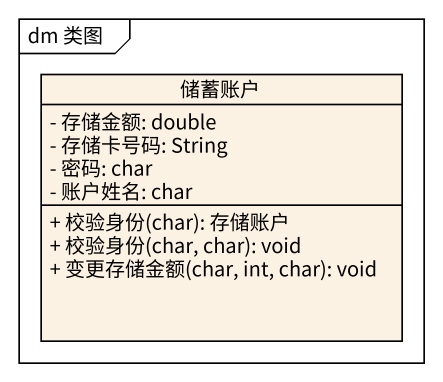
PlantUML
@startuml
mainframe dm 类图
hide circle
hide empty members
skinparam classAttributeIconSize 0
class 储蓄账户 {
  - 存储金额: double
  - 存储卡号码: String
  - 密码: char
  - 账户姓名: char
  + 校验身份(char): 存储账户
  + 校验身份(char, char): void
  + 变更存储金额(char, int, char): void
}
@enduml
